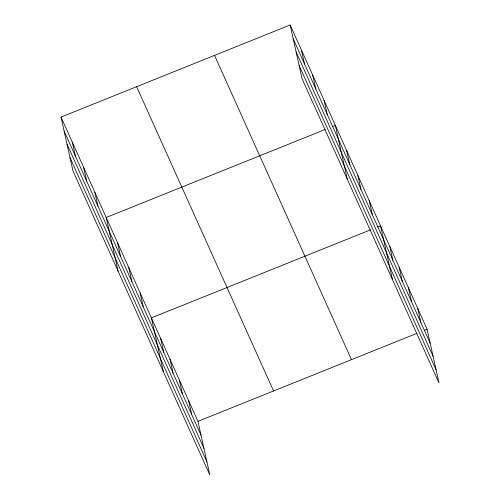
<?xml version="1.0" encoding="UTF-8"?>
<svg xmlns="http://www.w3.org/2000/svg" width="500" height="500" viewBox="0 0 500 500"><rect width="100%" height="100%" fill="white"/><g stroke="black" fill="none" stroke-linecap="round" stroke-linejoin="round"><path stroke-width="0.75" d="M61.019 117.081L197.95 421.35L209.844 475L72.912 170.738L61.019 117.081L290.156 25L427.088 329.263L438.981 382.919L302.05 78.65L290.156 25M325.262 129.456L106.206 217.488L118.1 271.144M332.463 126.562L335.344 125.406L347.238 179.062M370.45 229.869L151.394 317.894L163.287 371.55M377.65 226.975L380.531 225.812L392.425 279.469M197.95 421.35L417.006 333.319M424.206 330.425L427.088 329.263M293.231 38.888L430.169 343.15M296.144 52.013L433.075 356.275M299.137 65.531L436.075 369.794M214.537 55.388L351.475 359.65M136.631 86.694L273.569 390.962M64.094 130.969L201.031 435.238M67.006 144.094L203.938 448.356M70 157.613L206.938 461.875M417.775 308.575L420.856 322.463M408.469 287.887L411.544 301.775M399.156 267.194L402.231 281.081M389.844 246.506L392.919 260.394M369.231 200.712L372.312 214.6M357.938 175.613L361.012 189.5M346.637 150.506L349.719 164.394M324.044 100.306L327.125 114.194M312.75 75.206L315.825 89.094M301.45 50.1L304.531 63.987M188.637 400.656L191.719 414.544M179.331 379.969L182.406 393.856M170.019 359.275L173.094 373.162M160.706 338.587L163.781 352.475M140.094 292.794L143.175 306.681M128.8 267.694L131.881 281.581M117.5 242.594L120.581 256.481M94.906 192.387L97.987 206.275M83.612 167.288L86.688 181.175M72.312 142.181L75.394 156.069"/></g></svg>
